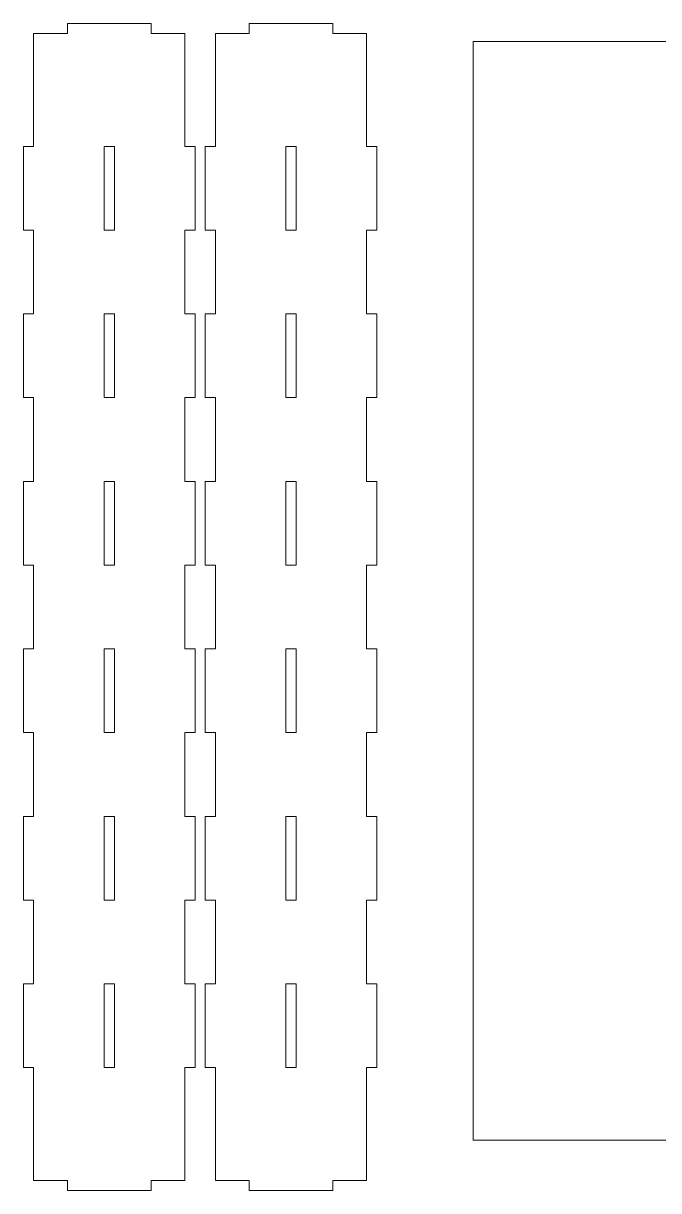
# Model space of a CAD drawing. Header units: millimetres. Extents: x -861 to 465, y -411 to 387.
# Drawn here: x -845.8 to -660.9, y 46.8 to 386.8 of the extents above; entities that cross this region are included whole.
import ezdxf

# ---------------------------------------------------------------- set-up
doc = ezdxf.new("R2010")
doc.units = ezdxf.units.MM
doc.header["$MEASUREMENT"] = 0
doc.layers.add('Layer 1', color=7, linetype='Continuous')

msp = doc.modelspace()

# ---------------------------------------------------------------- linework, layer by layer
at = {"layer": 'Layer 1', "color": 250, "lineweight": 18}
msp.add_lwpolyline([(-714.8907, 61.5579), (-314.8907, 61.5579), (-314.8907, 381.5579), (-714.8907, 381.5579), (-714.8907, 61.5579)], close=True, dxfattribs=at)
at = {"layer": 'Layer 1', "color": 250, "lineweight": 9}
for points in [[(-822.3158, 326.565), (-819.3158, 326.565), (-819.3158, 350.955), (-822.3158, 350.955), (-822.3158, 326.565)], [(-769.3992, 326.565), (-766.3992, 326.565), (-766.3992, 350.955), (-769.3992, 350.955), (-769.3992, 326.565)], [(-822.3158, 277.785), (-819.3158, 277.785), (-819.3158, 302.175), (-822.3158, 302.175), (-822.3158, 277.785)], [(-769.3992, 277.785), (-766.3992, 277.785), (-766.3992, 302.175), (-769.3992, 302.175), (-769.3992, 277.785)], [(-822.3158, 229.005), (-819.3158, 229.005), (-819.3158, 253.395), (-822.3158, 253.395), (-822.3158, 229.005)], [(-769.3992, 229.005), (-766.3992, 229.005), (-766.3992, 253.395), (-769.3992, 253.395), (-769.3992, 229.005)], [(-822.3158, 180.225), (-819.3158, 180.225), (-819.3158, 204.615), (-822.3158, 204.615), (-822.3158, 180.225)], [(-769.3992, 180.225), (-766.3992, 180.225), (-766.3992, 204.615), (-769.3992, 204.615), (-769.3992, 180.225)], [(-822.3158, 131.445), (-819.3158, 131.445), (-819.3158, 155.835), (-822.3158, 155.835), (-822.3158, 131.445)], [(-769.3992, 131.445), (-766.3992, 131.445), (-766.3992, 155.835), (-769.3992, 155.835), (-769.3992, 131.445)], [(-822.3158, 82.665), (-819.3158, 82.665), (-819.3158, 107.055), (-822.3158, 107.055), (-822.3158, 82.665)], [(-769.3992, 82.665), (-766.3992, 82.665), (-766.3992, 107.055), (-769.3992, 107.055), (-769.3992, 82.665)]]:
    msp.add_lwpolyline(points, close=True, dxfattribs=at)
at = {"layer": 'Layer 1', "lineweight": 9}
for points in [[(-833.0108, 386.81), (-833.0108, 386.81), (-833.0108, 383.81), (-833.0108, 383.81)], [(-808.6208, 386.81), (-808.6208, 386.81), (-833.0108, 386.81), (-833.0108, 386.81)], [(-808.6208, 383.81), (-808.6208, 383.81), (-808.6208, 386.81), (-808.6208, 386.81)], [(-780.0942, 386.81), (-780.0942, 386.81), (-780.0942, 383.81), (-780.0942, 383.81)], [(-755.7042, 386.81), (-755.7042, 386.81), (-780.0942, 386.81), (-780.0942, 386.81)], [(-755.7042, 383.81), (-755.7042, 383.81), (-755.7042, 386.81), (-755.7042, 386.81)], [(-842.8158, 383.81), (-842.8158, 383.81), (-842.8158, 350.955), (-842.8158, 350.955)], [(-833.0108, 383.81), (-833.0108, 383.81), (-842.8158, 383.81), (-842.8158, 383.81)], [(-798.8158, 383.81), (-798.8158, 383.81), (-808.6208, 383.81), (-808.6208, 383.81)], [(-798.8158, 375.345), (-798.8158, 375.345), (-798.8158, 383.81), (-798.8158, 383.81)], [(-789.8992, 383.81), (-789.8992, 383.81), (-789.8992, 350.955), (-789.8992, 350.955)], [(-780.0942, 383.81), (-780.0942, 383.81), (-789.8992, 383.81), (-789.8992, 383.81)], [(-745.8992, 383.81), (-745.8992, 383.81), (-755.7042, 383.81), (-755.7042, 383.81)], [(-745.8992, 375.345), (-745.8992, 375.345), (-745.8992, 383.81), (-745.8992, 383.81)], [(-798.8158, 350.955), (-798.8158, 350.955), (-798.8158, 375.345), (-798.8158, 375.345)], [(-745.8992, 350.955), (-745.8992, 350.955), (-745.8992, 375.345), (-745.8992, 375.345)], [(-845.8158, 350.955), (-845.8158, 350.955), (-845.8158, 326.565), (-845.8158, 326.565)], [(-842.8158, 350.955), (-842.8158, 350.955), (-845.8158, 350.955), (-845.8158, 350.955)], [(-795.8158, 350.955), (-795.8158, 350.955), (-798.8158, 350.955), (-798.8158, 350.955)], [(-795.8158, 326.565), (-795.8158, 326.565), (-795.8158, 350.955), (-795.8158, 350.955)], [(-792.8992, 350.955), (-792.8992, 350.955), (-792.8992, 326.565), (-792.8992, 326.565)], [(-789.8992, 350.955), (-789.8992, 350.955), (-792.8992, 350.955), (-792.8992, 350.955)], [(-742.8992, 350.955), (-742.8992, 350.955), (-745.8992, 350.955), (-745.8992, 350.955)], [(-742.8992, 326.565), (-742.8992, 326.565), (-742.8992, 350.955), (-742.8992, 350.955)], [(-845.8158, 326.565), (-845.8158, 326.565), (-842.8158, 326.565), (-842.8158, 326.565)], [(-842.8158, 326.565), (-842.8158, 326.565), (-842.8158, 302.175), (-842.8158, 302.175)], [(-798.8158, 326.565), (-798.8158, 326.565), (-795.8158, 326.565), (-795.8158, 326.565)], [(-798.8158, 302.175), (-798.8158, 302.175), (-798.8158, 326.565), (-798.8158, 326.565)], [(-792.8992, 326.565), (-792.8992, 326.565), (-789.8992, 326.565), (-789.8992, 326.565)], [(-789.8992, 326.565), (-789.8992, 326.565), (-789.8992, 302.175), (-789.8992, 302.175)], [(-745.8992, 326.565), (-745.8992, 326.565), (-742.8992, 326.565), (-742.8992, 326.565)], [(-745.8992, 302.175), (-745.8992, 302.175), (-745.8992, 326.565), (-745.8992, 326.565)], [(-845.8158, 302.175), (-845.8158, 302.175), (-845.8158, 277.785), (-845.8158, 277.785)], [(-842.8158, 302.175), (-842.8158, 302.175), (-845.8158, 302.175), (-845.8158, 302.175)], [(-795.8158, 302.175), (-795.8158, 302.175), (-798.8158, 302.175), (-798.8158, 302.175)], [(-795.8158, 277.785), (-795.8158, 277.785), (-795.8158, 302.175), (-795.8158, 302.175)], [(-792.8992, 302.175), (-792.8992, 302.175), (-792.8992, 277.785), (-792.8992, 277.785)], [(-789.8992, 302.175), (-789.8992, 302.175), (-792.8992, 302.175), (-792.8992, 302.175)], [(-742.8992, 302.175), (-742.8992, 302.175), (-745.8992, 302.175), (-745.8992, 302.175)], [(-742.8992, 277.785), (-742.8992, 277.785), (-742.8992, 302.175), (-742.8992, 302.175)], [(-845.8158, 277.785), (-845.8158, 277.785), (-842.8158, 277.785), (-842.8158, 277.785)], [(-842.8158, 277.785), (-842.8158, 277.785), (-842.8158, 253.395), (-842.8158, 253.395)], [(-798.8158, 277.785), (-798.8158, 277.785), (-795.8158, 277.785), (-795.8158, 277.785)], [(-798.8158, 253.395), (-798.8158, 253.395), (-798.8158, 277.785), (-798.8158, 277.785)], [(-792.8992, 277.785), (-792.8992, 277.785), (-789.8992, 277.785), (-789.8992, 277.785)], [(-789.8992, 277.785), (-789.8992, 277.785), (-789.8992, 253.395), (-789.8992, 253.395)], [(-745.8992, 277.785), (-745.8992, 277.785), (-742.8992, 277.785), (-742.8992, 277.785)], [(-745.8992, 253.395), (-745.8992, 253.395), (-745.8992, 277.785), (-745.8992, 277.785)], [(-845.8158, 253.395), (-845.8158, 253.395), (-845.8158, 229.005), (-845.8158, 229.005)], [(-842.8158, 253.395), (-842.8158, 253.395), (-845.8158, 253.395), (-845.8158, 253.395)], [(-795.8158, 253.395), (-795.8158, 253.395), (-798.8158, 253.395), (-798.8158, 253.395)], [(-795.8158, 229.005), (-795.8158, 229.005), (-795.8158, 253.395), (-795.8158, 253.395)], [(-792.8992, 253.395), (-792.8992, 253.395), (-792.8992, 229.005), (-792.8992, 229.005)], [(-789.8992, 253.395), (-789.8992, 253.395), (-792.8992, 253.395), (-792.8992, 253.395)], [(-742.8992, 253.395), (-742.8992, 253.395), (-745.8992, 253.395), (-745.8992, 253.395)], [(-742.8992, 229.005), (-742.8992, 229.005), (-742.8992, 253.395), (-742.8992, 253.395)], [(-845.8158, 229.005), (-845.8158, 229.005), (-842.8158, 229.005), (-842.8158, 229.005)], [(-842.8158, 229.005), (-842.8158, 229.005), (-842.8158, 204.615), (-842.8158, 204.615)], [(-798.8158, 229.005), (-798.8158, 229.005), (-795.8158, 229.005), (-795.8158, 229.005)], [(-798.8158, 204.615), (-798.8158, 204.615), (-798.8158, 229.005), (-798.8158, 229.005)], [(-792.8992, 229.005), (-792.8992, 229.005), (-789.8992, 229.005), (-789.8992, 229.005)], [(-789.8992, 229.005), (-789.8992, 229.005), (-789.8992, 204.615), (-789.8992, 204.615)], [(-745.8992, 229.005), (-745.8992, 229.005), (-742.8992, 229.005), (-742.8992, 229.005)], [(-745.8992, 204.615), (-745.8992, 204.615), (-745.8992, 229.005), (-745.8992, 229.005)], [(-845.8158, 204.615), (-845.8158, 204.615), (-845.8158, 180.225), (-845.8158, 180.225)], [(-842.8158, 204.615), (-842.8158, 204.615), (-845.8158, 204.615), (-845.8158, 204.615)], [(-795.8158, 204.615), (-795.8158, 204.615), (-798.8158, 204.615), (-798.8158, 204.615)], [(-795.8158, 180.225), (-795.8158, 180.225), (-795.8158, 204.615), (-795.8158, 204.615)], [(-792.8992, 204.615), (-792.8992, 204.615), (-792.8992, 180.225), (-792.8992, 180.225)], [(-789.8992, 204.615), (-789.8992, 204.615), (-792.8992, 204.615), (-792.8992, 204.615)], [(-742.8992, 204.615), (-742.8992, 204.615), (-745.8992, 204.615), (-745.8992, 204.615)], [(-742.8992, 180.225), (-742.8992, 180.225), (-742.8992, 204.615), (-742.8992, 204.615)], [(-845.8158, 180.225), (-845.8158, 180.225), (-842.8158, 180.225), (-842.8158, 180.225)], [(-842.8158, 180.225), (-842.8158, 180.225), (-842.8158, 155.835), (-842.8158, 155.835)], [(-798.8158, 180.225), (-798.8158, 180.225), (-795.8158, 180.225), (-795.8158, 180.225)], [(-798.8158, 155.835), (-798.8158, 155.835), (-798.8158, 180.225), (-798.8158, 180.225)], [(-792.8992, 180.225), (-792.8992, 180.225), (-789.8992, 180.225), (-789.8992, 180.225)], [(-789.8992, 180.225), (-789.8992, 180.225), (-789.8992, 155.835), (-789.8992, 155.835)], [(-745.8992, 180.225), (-745.8992, 180.225), (-742.8992, 180.225), (-742.8992, 180.225)], [(-745.8992, 155.835), (-745.8992, 155.835), (-745.8992, 180.225), (-745.8992, 180.225)], [(-845.8158, 155.835), (-845.8158, 155.835), (-845.8158, 131.445), (-845.8158, 131.445)], [(-842.8158, 155.835), (-842.8158, 155.835), (-845.8158, 155.835), (-845.8158, 155.835)], [(-795.8158, 155.835), (-795.8158, 155.835), (-798.8158, 155.835), (-798.8158, 155.835)], [(-795.8158, 131.445), (-795.8158, 131.445), (-795.8158, 155.835), (-795.8158, 155.835)], [(-792.8992, 155.835), (-792.8992, 155.835), (-792.8992, 131.445), (-792.8992, 131.445)], [(-789.8992, 155.835), (-789.8992, 155.835), (-792.8992, 155.835), (-792.8992, 155.835)], [(-742.8992, 155.835), (-742.8992, 155.835), (-745.8992, 155.835), (-745.8992, 155.835)], [(-742.8992, 131.445), (-742.8992, 131.445), (-742.8992, 155.835), (-742.8992, 155.835)], [(-845.8158, 131.445), (-845.8158, 131.445), (-842.8158, 131.445), (-842.8158, 131.445)], [(-842.8158, 131.445), (-842.8158, 131.445), (-842.8158, 107.055), (-842.8158, 107.055)], [(-798.8158, 131.445), (-798.8158, 131.445), (-795.8158, 131.445), (-795.8158, 131.445)], [(-798.8158, 107.055), (-798.8158, 107.055), (-798.8158, 131.445), (-798.8158, 131.445)], [(-792.8992, 131.445), (-792.8992, 131.445), (-789.8992, 131.445), (-789.8992, 131.445)], [(-789.8992, 131.445), (-789.8992, 131.445), (-789.8992, 107.055), (-789.8992, 107.055)], [(-745.8992, 131.445), (-745.8992, 131.445), (-742.8992, 131.445), (-742.8992, 131.445)], [(-745.8992, 107.055), (-745.8992, 107.055), (-745.8992, 131.445), (-745.8992, 131.445)], [(-845.8158, 107.055), (-845.8158, 107.055), (-845.8158, 82.665), (-845.8158, 82.665)], [(-842.8158, 107.055), (-842.8158, 107.055), (-845.8158, 107.055), (-845.8158, 107.055)], [(-795.8158, 107.055), (-795.8158, 107.055), (-798.8158, 107.055), (-798.8158, 107.055)], [(-795.8158, 82.665), (-795.8158, 82.665), (-795.8158, 107.055), (-795.8158, 107.055)], [(-792.8992, 107.055), (-792.8992, 107.055), (-792.8992, 82.665), (-792.8992, 82.665)], [(-789.8992, 107.055), (-789.8992, 107.055), (-792.8992, 107.055), (-792.8992, 107.055)], [(-742.8992, 107.055), (-742.8992, 107.055), (-745.8992, 107.055), (-745.8992, 107.055)], [(-742.8992, 82.665), (-742.8992, 82.665), (-742.8992, 107.055), (-742.8992, 107.055)], [(-845.8158, 82.665), (-845.8158, 82.665), (-842.8158, 82.665), (-842.8158, 82.665)], [(-842.8158, 82.665), (-842.8158, 82.665), (-842.8158, 58.275), (-842.8158, 58.275)], [(-798.8158, 82.665), (-798.8158, 82.665), (-795.8158, 82.665), (-795.8158, 82.665)], [(-798.8158, 49.81), (-798.8158, 49.81), (-798.8158, 82.665), (-798.8158, 82.665)], [(-792.8992, 82.665), (-792.8992, 82.665), (-789.8992, 82.665), (-789.8992, 82.665)], [(-789.8992, 82.665), (-789.8992, 82.665), (-789.8992, 58.275), (-789.8992, 58.275)], [(-745.8992, 82.665), (-745.8992, 82.665), (-742.8992, 82.665), (-742.8992, 82.665)], [(-745.8992, 49.81), (-745.8992, 49.81), (-745.8992, 82.665), (-745.8992, 82.665)], [(-842.8158, 58.275), (-842.8158, 58.275), (-842.8158, 49.81), (-842.8158, 49.81)], [(-789.8992, 58.275), (-789.8992, 58.275), (-789.8992, 49.81), (-789.8992, 49.81)], [(-842.8158, 49.81), (-842.8158, 49.81), (-833.0108, 49.81), (-833.0108, 49.81)], [(-833.0108, 49.81), (-833.0108, 49.81), (-833.0108, 46.81), (-833.0108, 46.81)], [(-808.6208, 49.81), (-808.6208, 49.81), (-798.8158, 49.81), (-798.8158, 49.81)], [(-808.6208, 46.81), (-808.6208, 46.81), (-808.6208, 49.81), (-808.6208, 49.81)], [(-789.8992, 49.81), (-789.8992, 49.81), (-780.0942, 49.81), (-780.0942, 49.81)], [(-780.0942, 49.81), (-780.0942, 49.81), (-780.0942, 46.81), (-780.0942, 46.81)], [(-755.7042, 49.81), (-755.7042, 49.81), (-745.8992, 49.81), (-745.8992, 49.81)], [(-755.7042, 46.81), (-755.7042, 46.81), (-755.7042, 49.81), (-755.7042, 49.81)], [(-833.0108, 46.81), (-833.0108, 46.81), (-808.6208, 46.81), (-808.6208, 46.81)], [(-780.0942, 46.81), (-780.0942, 46.81), (-755.7042, 46.81), (-755.7042, 46.81)]]:
    msp.add_open_spline(points, degree=3, dxfattribs=at)

doc.saveas('drawing.dxf')
